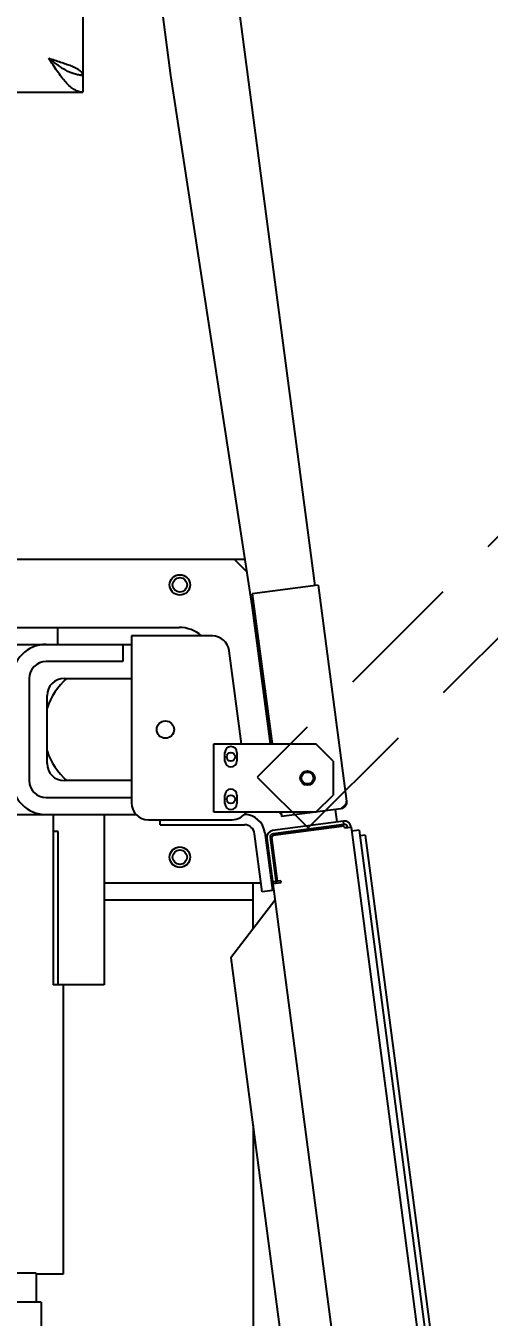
# Model space of a CAD drawing. Header units: inches. Extents: x -347369 to -260369, y 119522 to 149869.
# Drawn here: x -324529 to -324257, y 139435 to 140194 of the extents above; entities that cross this region are included whole.
import ezdxf

# ---------------------------------------------------------------- set-up
doc = ezdxf.new("R2010")
doc.units = ezdxf.units.IN
doc.header["$LTSCALE"] = 300
doc.linetypes.add('NASCOSTA', pattern=[0.375, 0.25, -0.125])
doc.layers.add('MACCHINA', color=40, linetype='Continuous')
doc.layers.add('QUOTE', color=7, linetype='Continuous')
doc.styles.get("Standard").update_dxf_attribs({"font": 'romans.shx'})
doc.dimstyles.new('sc1a100', dxfattribs={"dimscale": 100, "dimtxt": 3, "dimasz": 3, "dimexe": 0, "dimexo": 0, "dimgap": 1, "dimtad": 1, "dimzin": 12, "dimdsep": 46, "dimtxsty": 'Standard', "dimblk": 'CLOSEDBLANK', "dimcen": 1, "dimclrd": 253, "dimclre": 253, "dimclrt": 2, "dimadec": 0, "dimazin": 3, "dimtfac": 1, "dimtmove": 0, "dimatfit": 1, "dimldrblk": 'CLOSEDBLANK', "dimfxl": 1, "dimtolj": 1, "dimtzin": 0, "dimarcsym": 0})
doc.dimstyles.new('sc1a100_pollici', dxfattribs={"dimscale": 100, "dimtxt": 3, "dimasz": 3, "dimexe": 0, "dimexo": 0, "dimgap": 1, "dimtad": 1, "dimzin": 12, "dimdsep": 46, "dimtxsty": 'Standard', "dimblk": 'CLOSEDBLANK', "dimcen": 1, "dimclrd": 253, "dimclre": 253, "dimclrt": 2, "dimadec": 0, "dimazin": 3, "dimtfac": 1, "dimtmove": 0, "dimatfit": 1, "dimldrblk": 'CLOSEDBLANK', "dimfxl": 1, "dimtolj": 1, "dimtzin": 0, "dimarcsym": 0})

# ---------------------------------------------------------------- blocks, each defined once
blk = doc.blocks.new('_ClosedBlank')
at = {"color": 0, "linetype": 'ByBlock', "lineweight": -2}
for p, q in [((-1, 0.1667), (0, 0)), ((-1, 0.1667), (-1, -0.1667)), ((0, 0), (-1, -0.1667))]:
    blk.add_line(p, q, dxfattribs=at)
blk = doc.blocks.new('*D16')
at = {"layer": 'Defpoints', "color": 0, "transparency": 16777216}
for p in [(-307383.62, 144199.66), (-325383.62, 140999.66), (-307383.62, 139125.63)]:
    blk.add_point(p, dxfattribs=at)
at = {"layer": 'QUOTE', "color": 253, "lineweight": -2, "transparency": 16777216}
for p, q in [((-325383.62, 140999.66), (-325383.62, 144199.66)), ((-325083.62, 144199.66), (-307683.62, 144199.66)), ((-307383.62, 139125.63), (-307383.62, 144199.66))]:
    blk.add_line(p, q, dxfattribs=at)
at = {"layer": 'QUOTE', "color": 253, "lineweight": -2, "transparency": 16777216, "xscale": 300, "yscale": 300, "zscale": 300, "rotation": 180}
blk.add_blockref('_ClosedBlank', (-325383.62, 144199.66), dxfattribs=at)
at = {"layer": 'QUOTE', "color": 253, "lineweight": -2, "transparency": 16777216, "xscale": 300, "yscale": 300, "zscale": 300}
blk.add_blockref('_ClosedBlank', (-307383.62, 144199.66), dxfattribs=at)
at = {"layer": 'QUOTE', "color": 2, "transparency": 16777216, "char_height": 300, "attachment_point": 5}
for s, insert in [('\\A1;18000', (-316383.62, 144449.66)), ('\\A1;[59\'-0 11/16"]', (-316383.62, 143871.08))]:
    blk.add_mtext(s, dxfattribs=dict(at, insert=insert))
blk = doc.blocks.new('A$C7D8F5F26')
at = {"layer": 'MACCHINA', "color": 254, "linetype": 'NASCOSTA'}
blk.add_lwpolyline([(-29.47, 0.47), (0.35, -29.34), (745.64, 715.95), (715.83, 745.76)], close=True, dxfattribs=at)
blk = doc.blocks.new('*D28')
at = {"layer": 'Defpoints', "color": 0, "transparency": 16777216}
for p in [(-322483.62, 140399.66), (-321493.68, 139989.61), (-324251.39, 137231.89), (-323921.75, 136508.74), (-322483.62, 136499.66)]:
    blk.add_point(p, dxfattribs=at)
at = {"layer": 'QUOTE', "color": 253, "lineweight": -2, "transparency": 16777216}
for p, q in [((-324251.39, 137231.89), (-324517.44, 136965.84)), ((-322483.62, 136499.66), (-322483.62, 136123.4))]:
    blk.add_line(p, q, dxfattribs=at)
blk.add_arc((-322483.62, 138999.66), 2876.26, 230.97879, 264.02121, dxfattribs=at)
at = {"layer": 'QUOTE', "color": 253, "lineweight": -2, "transparency": 16777216, "xscale": 300, "yscale": 300, "zscale": 300}
for p, rotation in [((-324517.44, 136965.84), 137.9893954922992), ((-322483.62, 136123.4), 357.0106045077002)]:
    blk.add_blockref('_ClosedBlank', p, dxfattribs=dict(at, rotation=rotation))
at = {"layer": 'QUOTE', "color": 2, "transparency": 16777216, "insert": (-323488.65, 136573.31), "char_height": 300, "attachment_point": 5, "rotation": 337.5}
blk.add_mtext('\\A1;45°', dxfattribs=at)
blk = doc.blocks.new('A$C27be3406')
at = {"layer": 'MACCHINA'}
for p, q in [((921.12, 1648.27), (1024.23, 865.03)), ((888, 1600.73), (888, 1155)), ((939.78, 1164.82), (917.13, 1336.83)), ((873.25, 1171), (873.93, 1171)), ((886.7, 1165.1), (888, 1165.1)), ((987.45, 853.29), (939.78, 1164.82)), ((29, 1155), (888, 1155)), ((983.29, 880.5), (730, 880.5)), ((977.01, 880.5), (984.42, 873.09)), ((1026.22, 865.29), (987.55, 860.2)), ((1026.22, 865.29), (1042.92, 738.38)), ((987.55, 860.2), (999.16, 772)), ((998.15, 772), (987.45, 853.29)), ((700, 840.5), (944.56, 840.5)), ((873.33, 830.5), (873.33, 840.5)), ((916.5, 835.5), (916.5, 737.5)), ((964.08, 835.5), (916.5, 835.5)), ((700, 830.5), (916.5, 830.5)), ((911.5, 830.5), (911.5, 820.5)), ((911.5, 820.5), (866.5, 820.5)), ((981.21, 772), (973.99, 826.81)), ((856.5, 810.5), (856.5, 750.5)), ((877, 810.5), (916.5, 810.5)), ((867, 760.5), (867, 800.5)), ((964.95, 732), (964.95, 772)), ((964.95, 772), (1024.95, 772)), ((971.45, 762), (971.45, 767)), ((978.45, 767), (978.45, 762)), ((1034.95, 762), (1024.95, 772)), ((1034.95, 762), (1034.95, 742)), ((916.5, 750.5), (877, 750.5)), ((866.5, 740.5), (916.5, 740.5)), ((971.45, 737), (971.45, 742)), ((978.45, 742), (978.45, 737)), ((1024.95, 732), (1034.95, 742)), ((846.5, 730.5), (919.36, 730.5)), ((870.5, 730.5), (870.5, 630.5)), ((900.5, 730.5), (900.5, 630.5)), ((1024.95, 732), (964.95, 732)), ((982.81, 730.5), (982.98, 730.5)), ((1004.43, 732), (1004.78, 729.33)), ((1039.48, 733.89), (1004.78, 729.33)), ((1037.32, 726.17), (1036.36, 733.48)), ((926.5, 727.5), (975.66, 727.5)), ((933.5, 724.5), (933.5, 727.5)), ((933.5, 724.5), (982.98, 724.5)), ((1041.11, 726.67), (999.47, 721.19)), ((1041.37, 724.68), (999.73, 719.2)), ((1041.5, 723.69), (999.86, 718.21)), ((1037.71, 723.19), (1037.58, 724.19)), ((1041.37, 724.68), (1041.11, 726.67)), ((1041.5, 723.69), (1041.64, 722.7)), ((1041.64, 722.7), (1045.6, 723.22)), ((1045.6, 723.22), (1090.08, 385.4)), ((1050.35, 721.42), (1045.92, 720.83)), ((1050.35, 721.42), (1094.68, 384.68)), ((873.5, 720.5), (870.5, 720.5)), ((873.5, 630.5), (873.5, 720.5)), ((993.43, 685.1), (988.92, 719.28)), ((994.87, 720.07), (999.37, 685.88)), ((996.03, 716.7), (1040.18, 381.36)), ((998.01, 716.96), (1001.54, 690.19)), ((999.86, 718.21), (999, 717.09)), ((1002.4, 691.31), (999, 717.09)), ((1053.78, 718.34), (1050.81, 717.95)), ((1053.78, 718.34), (1096.85, 391.16)), ((1004.38, 691.57), (999.42, 690.92)), ((999.55, 689.93), (1004.51, 690.58)), ((1004.51, 690.58), (1004.38, 691.57)), ((900.5, 690.5), (992.71, 690.5)), ((988, 663.26), (988, 690.5)), ((999.37, 685.88), (993.43, 685.1)), ((998.77, 690.5), (999.48, 690.5)), ((900.5, 680.5), (988, 680.5)), ((1000.86, 680.01), (975.03, 646.36)), ((975.03, 646.36), (1010.3, 378.45)), ((900.5, 630.5), (870.5, 630.5)), ((876.5, 630.5), (876.5, 460.5)), ((988, 547.85), (988, 393.28)), ((860.5, 461), (745.5, 461)), ((860.5, 461), (860.5, 444)), ((876.5, 460.5), (860.5, 460.5)), ((863.5, 444), (787.5, 444)), ((863.5, 444), (863.5, -148.5))]:
    blk.add_line(p, q, dxfattribs=at)
for centre, radius in [((945, 865.5), 6), ((945, 865.5), 4.25), ((936.5, 780.5), 5.1), ((975, 764.5), 2.5), ((1019.95, 752), 4.25), ((1019.95, 752), 3.5), ((975, 739.5), 2.5), ((945, 705.5), 6), ((945, 705.5), 4.25)]:
    blk.add_circle(centre, radius, dxfattribs=at)
for centre, radius, start, end in [((944.56, 820.5), 20, 48.59038, 90), ((964.08, 825.5), 10, 7.5, 90), ((866.5, 810.5), 20, 90, 180), ((866.5, 810.5), 10, 90, 180), ((905, 780.5), 40, 131.40962, 161.80513), ((877, 800.5), 10, 90, 180), ((905, 780.5), 40, 198.19487, 228.59038), ((974.95, 767), 3.5, 0, 180), ((877, 760.5), 10, 180, 270), ((974.95, 762), 3.5, 180, 0), ((866.5, 750.5), 20, 180, 270), ((866.5, 750.5), 10, 180, 270), ((974.95, 742), 3.5, 0, 180), ((926.5, 737.5), 10, 180, 270), ((974.95, 737), 3.5, 180, 0), ((975.66, 737.5), 10, 270, 326.63299), ((982.98, 718.5), 12, 7.5, 90), ((1007.23, 733.68), 4, 204.88616, 228.90962), ((982.98, 718.5), 6, 7.5, 90), ((999.99, 717.22), 4, 97.5, 187.5), ((1041.64, 722.7), 4, 7.5, 97.5), ((1041.64, 722.7), 2, 7.5, 97.5), ((999.99, 717.22), 2, 97.5, 187.5)]:
    blk.add_arc(centre, radius, start, end, dxfattribs=at)
for points in [[(888, 1155), (887.17, 1155.07), (885.5, 1155.22), (883, 1156.41), (880.5, 1158.26), (878, 1160.77), (875.5, 1163.82), (873, 1167.3), (870.5, 1171.07), (868.83, 1173.69), (868, 1175)], [(888, 1165), (887.17, 1165.04), (885.5, 1165.11), (883, 1165.71), (880.5, 1166.63), (878, 1167.88), (875.5, 1169.41), (873, 1171.15), (870.5, 1173.04), (868.83, 1174.35), (868, 1175)], [(1042.92, 738.38), (1042.93, 737.85), (1042.95, 736.8), (1042.21, 735.37), (1041.02, 734.28), (1039.99, 734.02), (1039.48, 733.89)]]:
    blk.add_open_spline(points, degree=3, dxfattribs=at)
for points, knots in [([(868, 1175), (869.16, 1174.63), (871.52, 1173.89), (874.93, 1172.78), (878.16, 1171.66), (881.04, 1170.55), (883.54, 1169.43), (885.54, 1168.32), (886.99, 1167.2), (887.85, 1166.13), (887.95, 1165.43), (888, 1165.1)], [0, 0, 0, 0, 0.110998, 0.225214, 0.336231, 0.450467, 0.561484, 0.67572, 0.786737, 0.900973, 1, 1, 1, 1]), ([(1039.48, 733.89), (1039.97, 734.3), (1040.94, 735.11), (1042.13, 736.3), (1042.89, 737.4), (1042.91, 738.06), (1042.92, 738.38)], [0, 0, 0, 0, 0.254649, 0.509541, 0.764434, 1, 1, 1, 1])]:
    blk.add_open_spline(points, degree=3, knots=knots, dxfattribs=at)

msp = doc.modelspace()

# ---------------------------------------------------------------- block references
at = {"layer": 'MACCHINA'}
msp.add_blockref('A$C7D8F5F26', (-324363.675, 139751.656), dxfattribs=at)
at = {"layer": 'QUOTE'}
msp.add_blockref('A$C27be3406', (-325383.625, 138999.656), dxfattribs=at)

# ---------------------------------------------------------------- dimensions: what is measured, and where the dimension line sits
dim = msp.add_linear_dim(base=(-307383.625, 144199.656), p1=(-325383.625, 140999.656), p2=(-307383.625, 139125.625), dimstyle='sc1a100_pollici', override={"dimpost": '\\X'}, dxfattribs=at)
dim.commit()
dim.dimension.update_dxf_attribs({"geometry": '*D16', "text_midpoint": (-316383.625, 144199.656), "dimtype": 160})
dim = msp.add_angular_dim_2l(base=(-323921.753, 136508.745), line1=((-322483.625, 136499.656), (-322483.625, 140399.656)), line2=((-324251.392, 137231.889), (-321493.675, 139989.605)), dimstyle='sc1a100', dxfattribs=at)
dim.commit()
dim.dimension.update_dxf_attribs({"geometry": '*D28', "text_midpoint": (-323488.649, 136573.311)})

doc.saveas('drawing.dxf')
